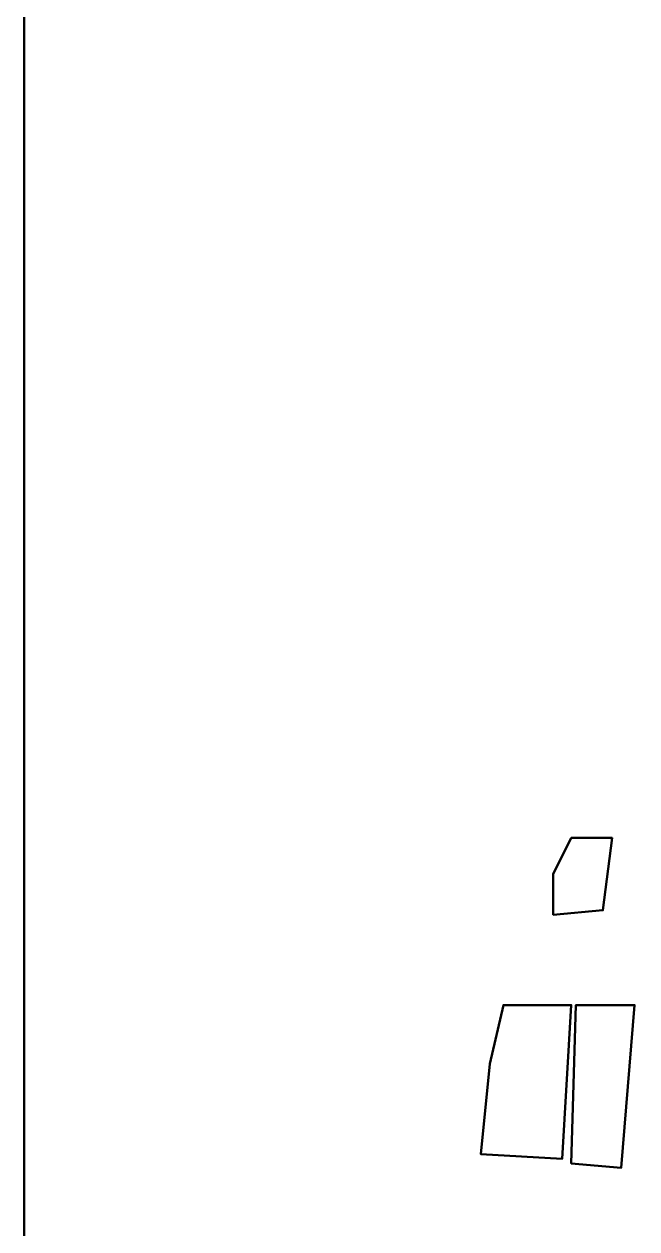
# Model space of a CAD drawing. Header units: metres. Extents: x -246 to 254, y -250 to 250.
# Drawn here: x -246 to -178.2, y 34.2 to 167.5 of the extents above; entities that cross this region are included whole.
import ezdxf

# ---------------------------------------------------------------- set-up
doc = ezdxf.new("R2010")
doc.units = ezdxf.units.M
doc.header["$LTSCALE"] = 5.08
doc.layers.add('一般', color=7, linetype='Continuous', lineweight=5)

# ---------------------------------------------------------------- blocks, each defined once
blk = doc.blocks.new('市街地地図 (3D)')
at = {"layer": '一般', "color": 31, "linetype": 'Continuous', "lineweight": 50}
for points in [[(-212, 113), (-212, 113, 6), (-214, 109, 6), (-214, 109)], [(-207.5, 113), (-207.5, 113, 6), (-212, 113, 6), (-212, 113)], [(-208.5, 105), (-208.5, 105, 6), (-207.5, 113, 6), (-207.5, 113)], [(-214, 109), (-214, 109, 6), (-214, 104.5, 6), (-214, 104.5)], [(-214, 104.5), (-214, 104.5, 6), (-208.5, 105, 6), (-208.5, 105)], [(-219.5, 94.5), (-219.5, 94.5, 6), (-221, 88, 6), (-221, 88)], [(-212, 94.5), (-212, 94.5, 6), (-219.5, 94.5, 6), (-219.5, 94.5)], [(-213, 77.5), (-213, 77.5, 6), (-212, 94.5, 6), (-212, 94.5)], [(-211.5, 94.5), (-211.5, 94.5, 4.2), (-212, 77, 4.2), (-212, 77)], [(-205, 94.5), (-205, 94.5, 4.2), (-211.5, 94.5, 4.2), (-211.5, 94.5)], [(-206.5, 76.5), (-206.5, 76.5, 4.2), (-205, 94.5, 4.2), (-205, 94.5)], [(-221, 88), (-221, 88, 6), (-222, 78, 6), (-222, 78)], [(-222, 78), (-222, 78, 6), (-213, 77.5, 6), (-213, 77.5)], [(-212, 77), (-212, 77, 4.2), (-206.5, 76.5, 4.2), (-206.5, 76.5)]]:
    blk.add_3dface(points, dxfattribs=at)
for points, invisible_edges in [([(-207.5, 113, 6), (-212, 113, 6), (-214, 109, 6), (-207.5, 113, 6)], 12), ([(-214, 109, 6), (-208.5, 105, 6), (-207.5, 113, 6), (-214, 109, 6)], 13), ([(-207.5, 113), (-212, 113), (-214, 109), (-207.5, 113)], 12), ([(-214, 109), (-208.5, 105), (-207.5, 113), (-214, 109)], 13), ([(-214, 109, 6), (-214, 104.5, 6), (-208.5, 105, 6), (-214, 109, 6)], 12), ([(-214, 109), (-214, 104.5), (-208.5, 105), (-214, 109)], 12), ([(-212, 94.5, 6), (-219.5, 94.5, 6), (-221, 88, 6), (-212, 94.5, 6)], 12), ([(-221, 88, 6), (-213, 77.5, 6), (-212, 94.5, 6), (-221, 88, 6)], 13), ([(-212, 94.5), (-219.5, 94.5), (-221, 88), (-212, 94.5)], 12), ([(-221, 88), (-213, 77.5), (-212, 94.5), (-221, 88)], 13), ([(-211.5, 94.5, 4.2), (-212, 77, 4.2), (-206.5, 76.5, 4.2), (-205, 94.5, 4.2)], 8), ([(-211.5, 94.5), (-212, 77), (-206.5, 76.5), (-205, 94.5)], 8), ([(-221, 88, 6), (-222, 78, 6), (-213, 77.5, 6), (-221, 88, 6)], 12), ([(-221, 88), (-222, 78), (-213, 77.5), (-221, 88)], 12)]:
    blk.add_3dface(points, dxfattribs=dict(at, invisible_edges=invisible_edges))
blk = doc.blocks.new('アーケイド (3D)')
at = {"layer": '一般', "color": 1}
blk.add_blockref('市街地地図 (3D)', (0, 0), dxfattribs=at)
blk = doc.blocks.new('敷地 (3D)')
at = {"layer": '一般', "color": 19, "linetype": 'Continuous', "lineweight": 50}
for points in [[(-272.5, 285.5, 0.1), (227.5, 285.5, 0.1), (227.5, -214.5, 0.1), (-272.5, -214.5, 0.1)], [(-272.5, 285.5), (227.5, 285.5), (227.5, -214.5), (-272.5, -214.5)], [(-272.5, -214.5), (-272.5, -214.5, 0.1), (-272.5, 285.5, 0.1), (-272.5, 285.5)]]:
    blk.add_3dface(points, dxfattribs=at)
blk = doc.blocks.new('高層建築・集合住宅 (3D)')
at = {"layer": '一般', "color": 7}
for name, p in [('敷地 (3D)', (0, 0)), ('アーケイド (3D)', (0, 0, 2.4)), ('市街地地図 (3D)', (0, 0))]:
    blk.add_blockref(name, p, dxfattribs=at)
at = {"layer": '一般', "color": 1}
for name, p in [('アーケイド (3D)', (0, 0, 2.4)), ('市街地地図 (3D)', (0, 0)), ('アーケイド (3D)', (0, 0, 2.4)), ('市街地地図 (3D)', (0, 0))]:
    blk.add_blockref(name, p, dxfattribs=at)
at = {"layer": '一般', "color": 31}
for name, p in [('アーケイド (3D)', (0, 0, 2.4)), ('市街地地図 (3D)', (0, 0))]:
    blk.add_blockref(name, p, dxfattribs=at)

msp = doc.modelspace()

# ---------------------------------------------------------------- block references
at = {"layer": '一般', "color": 7}
for name, p in [('高層建築・集合住宅 (3D)', (26.5, -35.5)), ('アーケイド (3D)', (26.5, -35.5, 2.4)), ('市街地地図 (3D)', (26.5, -35.5))]:
    msp.add_blockref(name, p, dxfattribs=at)

doc.saveas('drawing.dxf')
